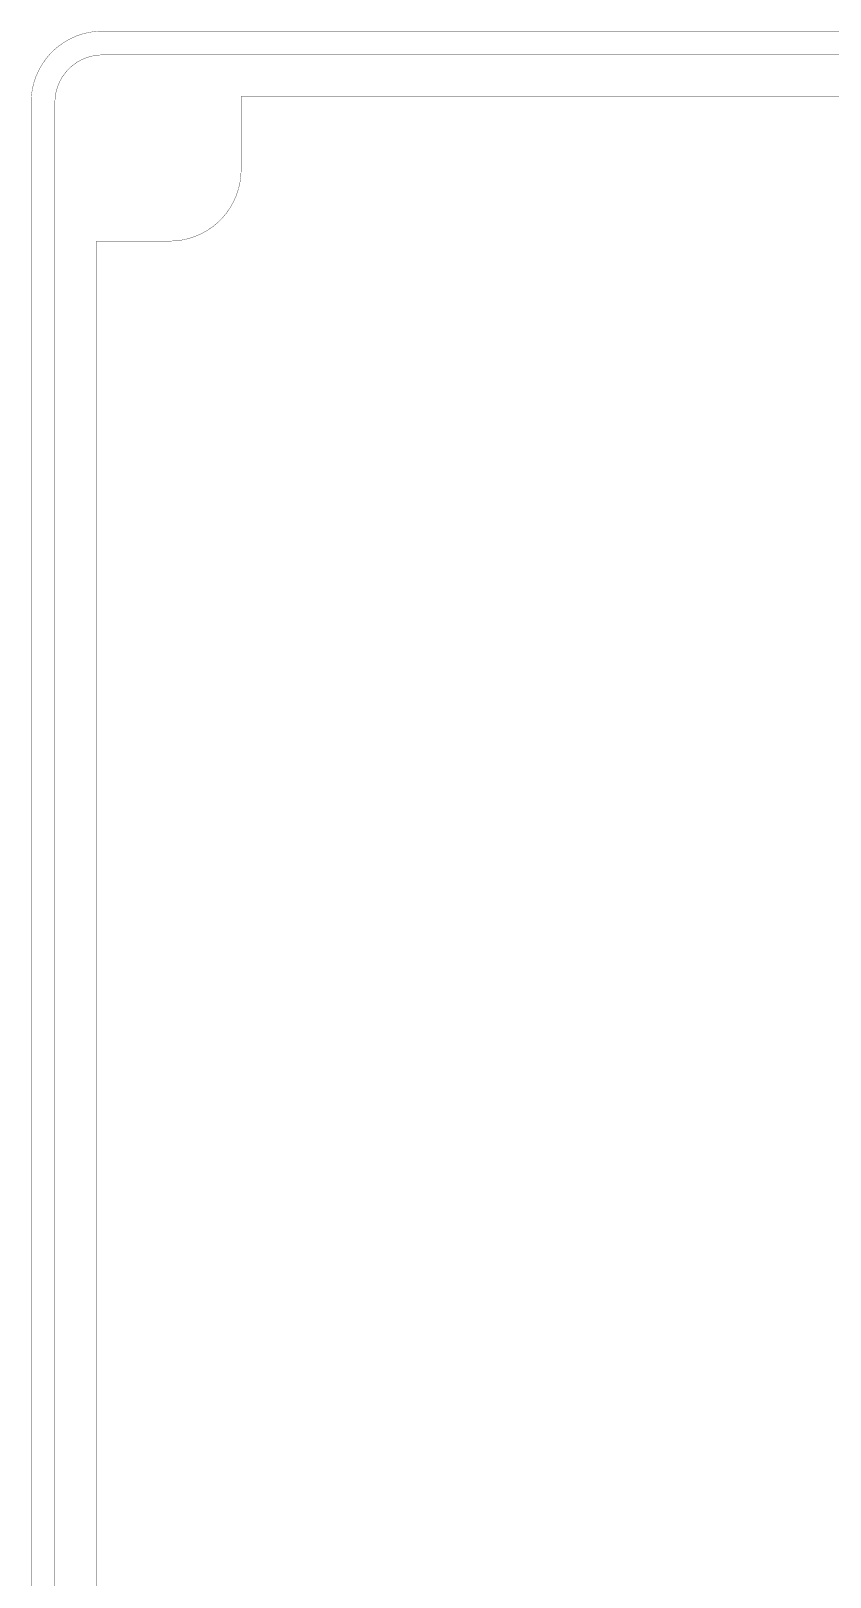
# Model space of a CAD drawing. Header units: inches. Extents: x -36 to 438, y -63 to 73.
# Drawn here: x -36.2 to -2.6, y -2.8 to 62.1 of the extents above; entities that cross this region are included whole.
import ezdxf

# ---------------------------------------------------------------- set-up
doc = ezdxf.new("R2010")
doc.units = ezdxf.units.IN
doc.layers.add('Fabrication', color=76, linetype='Continuous')

msp = doc.modelspace()

# ---------------------------------------------------------------- linework, layer by layer
at = {"layer": 'Fabrication', "const_width": 0.0127}
for points in [[(-36.189, 59.135, -0.414214), (-33.189, 62.135)], [(-35.189, 59.135, -0.414214), (-33.189, 61.135)], [(-27.367, 56.313, -0.414214), (-30.367, 53.313)]]:
    msp.add_lwpolyline(points, format="xyb", dxfattribs=at)
at = {"layer": 'Fabrication'}
for points, const_width in [([(-33.189, 62.135), (86.411, 62.135)], 0.0127), ([(-33.189, 61.135), (86.411, 61.135)], 0.013), ([(-36.189, -60.465), (-36.189, 59.135)], 0.0127), ([(-35.189, -60.465), (-35.189, 59.135)], 0.0127), ([(-27.367, 59.385), (80.589, 59.385)], 0.0127), ([(-27.367, 56.313), (-27.367, 59.385)], 0.0127), ([(-33.439, 53.313), (-30.367, 53.313)], 0.0127), ([(-33.439, -54.643), (-33.439, 53.313)], 0.0127)]:
    msp.add_lwpolyline(points, dxfattribs=dict(at, const_width=const_width))
for points, const_width in [([(-33.192, 62.135, 1), (-33.185, 62.135, 1)], 0.00635), ([(-33.192, 62.135, 1), (-33.185, 62.135, 1)], 0.00635), ([(-33.192, 61.135, 1), (-33.185, 61.135, 1)], 0.0065), ([(-33.192, 61.135, 1), (-33.185, 61.135, 1)], 0.00635), ([(-36.192, 59.135, 1), (-36.185, 59.135, 1)], 0.00635), ([(-36.192, 59.135, 1), (-36.185, 59.135, 1)], 0.00635), ([(-35.192, 59.135, 1), (-35.185, 59.135, 1)], 0.00635), ([(-35.192, 59.135, 1), (-35.185, 59.135, 1)], 0.00635), ([(-27.37, 59.385, 1), (-27.364, 59.385, 1)], 0.00635), ([(-27.37, 59.385, 1), (-27.364, 59.385, 1)], 0.00635), ([(-27.37, 56.313, 1), (-27.364, 56.313, 1)], 0.00635), ([(-27.37, 56.313, 1), (-27.364, 56.313, 1)], 0.00635), ([(-33.442, 53.313, 1), (-33.435, 53.313, 1)], 0.00635), ([(-33.442, 53.313, 1), (-33.435, 53.313, 1)], 0.00635), ([(-30.37, 53.313, 1), (-30.364, 53.313, 1)], 0.00635), ([(-30.37, 53.313, 1), (-30.364, 53.313, 1)], 0.00635)]:
    msp.add_lwpolyline(points, format="xyb", close=True, dxfattribs=dict(at, const_width=const_width))

doc.saveas('drawing.dxf')
